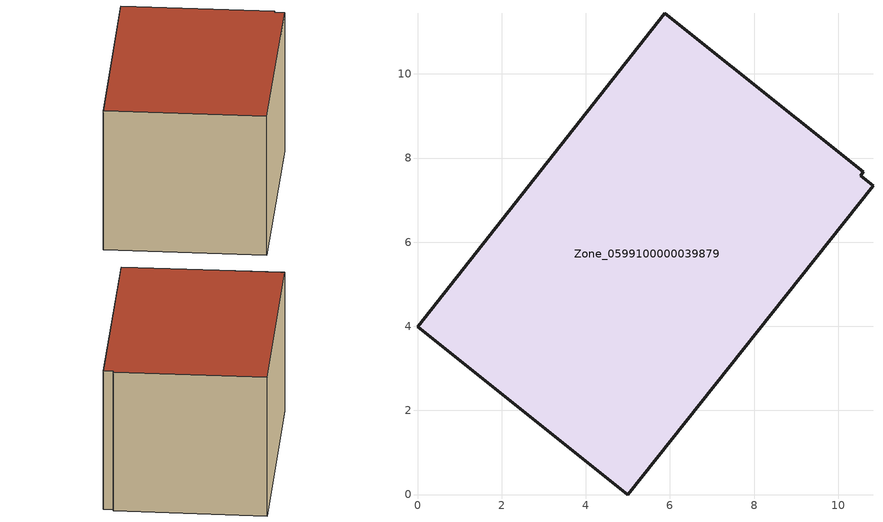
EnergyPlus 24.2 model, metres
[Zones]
Zone_0599100000039879
 floor ground (C_G): 10.6,7.67 10.53,7.58 10.83,7.34 5,0 0,3.99 5.88,11.44 z0.36
 wall outside (C_F): 10.6,7.67 5.88,11.44 0,3.99 5,0 10.83,7.34 10.53,7.58 10.6,7.67 z0.36:6.36
 roof outside (C_R): 10.53,7.58 10.6,7.67 5.88,11.44 0,3.99 5,0 10.83,7.34 z6.36
[BUILDING]
Pand.0599100000039879: North Axis=0; Terrain=City; Loads Convergence Tolerance Value=0.04; Temperature Convergence Tolerance Value=0.4; Solar Distribution=FullExterior; Maximum Number of Warmup Days=25; Minimum Number of Warmup Days=1
[Site:Location]
Rotterdam.The.Hague.AP_ZH_NLD Design_Conditions: Latitude=51.96; Longitude=4.45; Time Zone=1; Elevation=-4.5
[SITE:GROUNDTEMPERATURE:BUILDINGSURFACE]
18, 18, 18, 18, 18, 18, 18, 18, 18, 18, 18, 18
[MATERIAL] Thermal Absorptance=0.9; Solar Absorptance=0.7; Visible Absorptance=0.7
Name | Roughness | Thickness | Conductivity | Density | Specific Heat
G.TC.1946-1964 | MediumSmooth | 0.15 | 1 | 540 | 1210
F.TC.1946-1964 | Rough | 0.3 | 0.857143 | 1920 | 840
R.TC.1946-1964 | MediumRough | 0.2 | 0.235294 | 1500 | 1000
[CONSTRUCTION]
C_G: G.TC.1946-1964
C_F: F.TC.1946-1964
C_R: R.TC.1946-1964
[ZONE]
Zone_0599100000039879: Type=1; Multiplier=1; Ceiling Height=Autocalculate; Volume=Autocalculate; Floor Area=autocalculate; Part of Total Floor Area=Yes
[ZONEINFILTRATION:DESIGNFLOWRATE]
Infil_Zone_0599100000039879: Zone or ZoneList or Space or SpaceList=Zone_0599100000039879; Schedule=AlwaysOn; Design Flow Rate Calculation Method=Flow/Area; Flow Rate per Floor Area=0.003; Constant Term Coefficient=1; Temperature Term Coefficient=0; Velocity Term Coefficient=0; Velocity Squared Term Coefficient=0
[HVACTEMPLATE:ZONE:IDEALLOADSAIRSYSTEM]
Zone_0599100000039879: Maximum Heating Supply Air Temperature=50; Minimum Cooling Supply Air Temperature=13; Maximum Heating Supply Air Humidity Ratio=0.0156; Minimum Cooling Supply Air Humidity Ratio=0.0077; Heating Limit=NoLimit; Cooling Limit=NoLimit; Dehumidification Control Type=ConstantSensibleHeatRatio; Cooling Sensible Heat Ratio=0.7; Dehumidification Setpoint=60; Humidification Control Type=None; Humidification Setpoint=30; Outdoor Air Method=None; Outdoor Air Flow Rate per Person=0.00944; Outdoor Air Flow Rate per Zone Floor Area=0; Outdoor Air Flow Rate per Zone=0; Demand Controlled Ventilation Type=None; Outdoor Air Economizer Type=NoEconomizer; Heat Recovery Type=None; Sensible Heat Recovery Effectiveness=0.7; Latent Heat Recovery Effectiveness=0.65
[ZONECONTROL:THERMOSTAT]
ThermostatControl_Zone_0599100000039879: Zone or ZoneList=Zone_0599100000039879; Control Type Schedule=DualSetpointControlType; Control 1=Thermostat_Zone_0599100000039879; Temperature Difference Between Cutout And Setpoint=0
[THERMOSTATSETPOINT:DUALSETPOINT]
Thermostat_Zone_0599100000039879: Heating Setpoint Temperature Schedule=HeatingSetpoint_Zone_0599100000039879; Cooling Setpoint Temperature Schedule=CoolingSetpoint_Zone_0599100000039879
[SCHEDULE:COMPACT]
HeatingSetpoint_Zone_0599100000039879: Through: 12/31, For: AllDays, Until: 24:00, 21
CoolingSetpoint_Zone_0599100000039879: Through: 12/31, For: AllDays, Until: 24:00, 24
DualSetpointControlType: Through: 12/31, For: AllDays, Until: 24:00, 4
AlwaysOn: Through: 12/31, For: AllDays, Until: 24:00, 1
